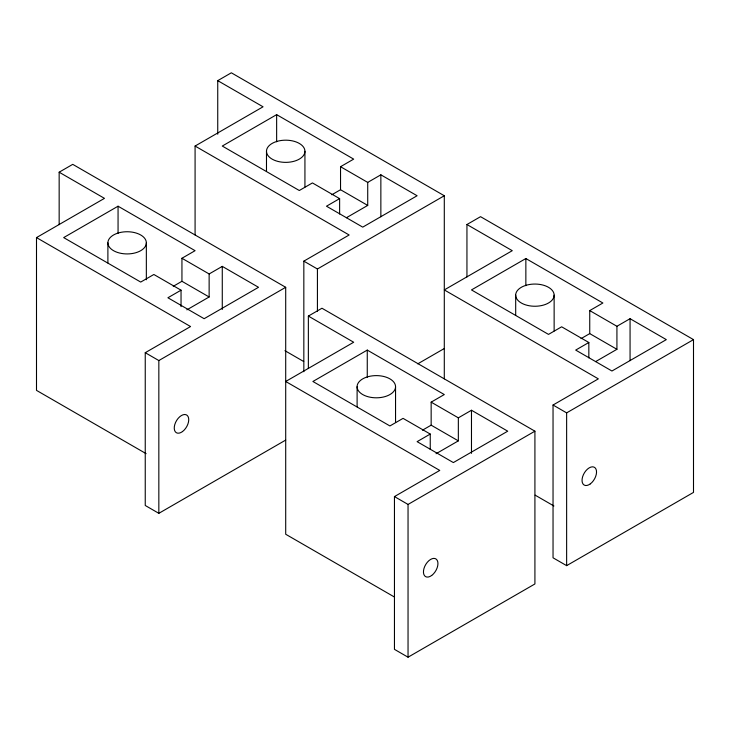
<?xml version="1.0" encoding="UTF-8"?>
<svg xmlns="http://www.w3.org/2000/svg" width="730" height="730" viewBox="0 0 730 730"><rect width="100%" height="100%" fill="white"/><g stroke="black" fill="none" stroke-linecap="round" stroke-linejoin="round"><path stroke-width="1.09" d="M59.157 224.648L59.157 172.198L72.745 164.35L285.704 287.301L285.704 534.25L394.337 596.967M217.741 134.229L217.741 80.647L231.337 72.799L444.296 195.75L444.296 378.852M146.119 453.659L36.5 390.377L36.5 237.597L104.463 198.359L59.157 172.198M195.083 234.969L195.083 146.046L263.055 106.799L217.741 80.647M181.943 258.265L209.136 273.96L209.136 296.982L181.943 281.287L181.943 258.265L195.083 250.682L118.059 206.207L63.683 237.597L140.717 282.072L153.857 274.489L181.04 290.184L181.04 306.627M340.536 166.705L367.719 182.409L367.719 205.422L340.536 189.727L340.536 166.705L353.676 159.122L276.643 114.647L222.276 146.046L299.3 190.512L312.44 182.929L339.623 198.624L339.623 213.972M173.229 286.324L181.943 281.287M331.812 194.764L340.536 189.727M181.04 290.184L167.9 297.767L204.144 318.7L258.52 287.301L222.276 266.377L209.136 273.96M339.623 198.624L326.483 206.207L362.737 227.139L417.104 195.75L380.859 174.817L367.719 182.409M186.853 309.849L209.136 296.982M346.403 217.732L367.719 205.422M285.704 440.08L158.839 513.327L145.243 505.479L145.243 352.7L190.557 326.547L36.5 237.597M303.835 371.734L303.835 261.148L349.141 234.987L195.083 146.046M145.243 352.7L158.839 360.556L285.704 287.301M303.835 261.148L317.422 268.996L444.296 195.75M308.361 316.081L321.957 308.233L534.917 431.184L534.917 583.954L408.043 657.201L394.455 649.353L394.455 496.583L439.761 470.421L285.704 381.48L353.676 342.242L308.361 316.081L308.361 368.522M466.945 224.521L480.541 216.673L693.5 339.623L693.5 492.403L566.635 565.65L553.039 557.802L553.039 405.022L598.345 378.861L444.296 289.92L512.259 250.682L466.945 224.521L466.945 276.962M431.156 402.148L458.34 417.843L458.34 440.865L431.156 425.17L431.156 402.148L444.296 394.556L367.263 350.09L312.896 381.48L389.92 425.955L403.06 418.363L430.244 434.058L430.244 449.406M589.74 310.588L616.923 326.283L616.923 349.305L589.74 333.61L589.74 310.588L602.88 303.005L525.856 258.529L471.48 289.92L548.504 334.395L561.644 326.803L588.836 342.498L588.836 357.846M417.743 363.85L444.296 348.52M422.433 430.198L431.156 425.17M581.025 338.638L589.74 333.61M430.244 434.058L417.104 441.65L453.357 462.574L507.724 431.184L471.48 410.251L458.34 417.843M588.836 342.498L575.696 350.09L611.941 371.013L666.317 339.623L630.063 318.7L616.923 326.283M436.056 453.722L458.34 440.865M595.616 361.605L616.923 349.305M394.455 496.583L408.043 504.43L534.917 431.184M553.039 405.022L566.635 412.87L693.5 339.623M284.955 350.701L303.716 361.532M535.145 495.15L553.906 505.981M630.063 318.7L630.063 360.666M566.635 412.87L566.635 565.65M554.134 295.148A19.226 11.096 0 0 1 525.299 304.766A19.226 11.096 0 0 1 525.299 285.54A19.226 11.096 0 0 1 554.134 295.148L554.134 330.964M525.856 258.529L525.856 285.676M515.69 295.148L515.69 315.296M471.48 410.251L471.48 453.366M408.043 504.43L408.043 657.201M395.55 386.708A19.226 11.096 0 0 1 366.715 396.326A19.226 11.096 0 0 1 366.715 377.1A19.226 11.096 0 0 1 395.55 386.708L395.55 422.524M380.859 174.817L380.859 216.792M367.263 350.09L367.263 377.237M357.107 386.708L357.107 406.856M317.422 268.996L317.422 311.181M304.93 151.274A19.226 11.096 0 0 1 276.095 160.883A19.226 11.096 0 0 1 276.095 141.666A19.226 11.096 0 0 1 304.93 151.274L304.93 187.081M276.643 114.647L276.643 141.793M266.487 151.274L266.487 171.413M222.276 266.377L222.276 309.483M158.839 360.556L158.839 513.327M146.347 242.834A19.226 11.096 0 0 1 117.512 252.443A19.226 11.096 0 0 1 117.512 233.226A19.226 11.096 0 0 1 146.347 242.834L146.347 279.763M118.059 206.207L118.059 233.354M107.894 242.834L107.894 262.973M590.296 483.89A10.256 5.922 -60 0 0 595.005 467.729A10.256 5.922 -60 0 0 582.567 476.918A10.256 5.922 -60 0 0 590.296 483.89M431.704 575.45A10.256 5.922 -60 0 0 436.412 559.289A10.256 5.922 -60 0 0 423.975 568.478A10.256 5.922 -60 0 0 431.704 575.45M182.5 431.567A10.256 5.922 -60 0 0 187.208 415.406A10.256 5.922 -60 0 0 174.771 424.604A10.256 5.922 -60 0 0 182.5 431.567"/></g></svg>
